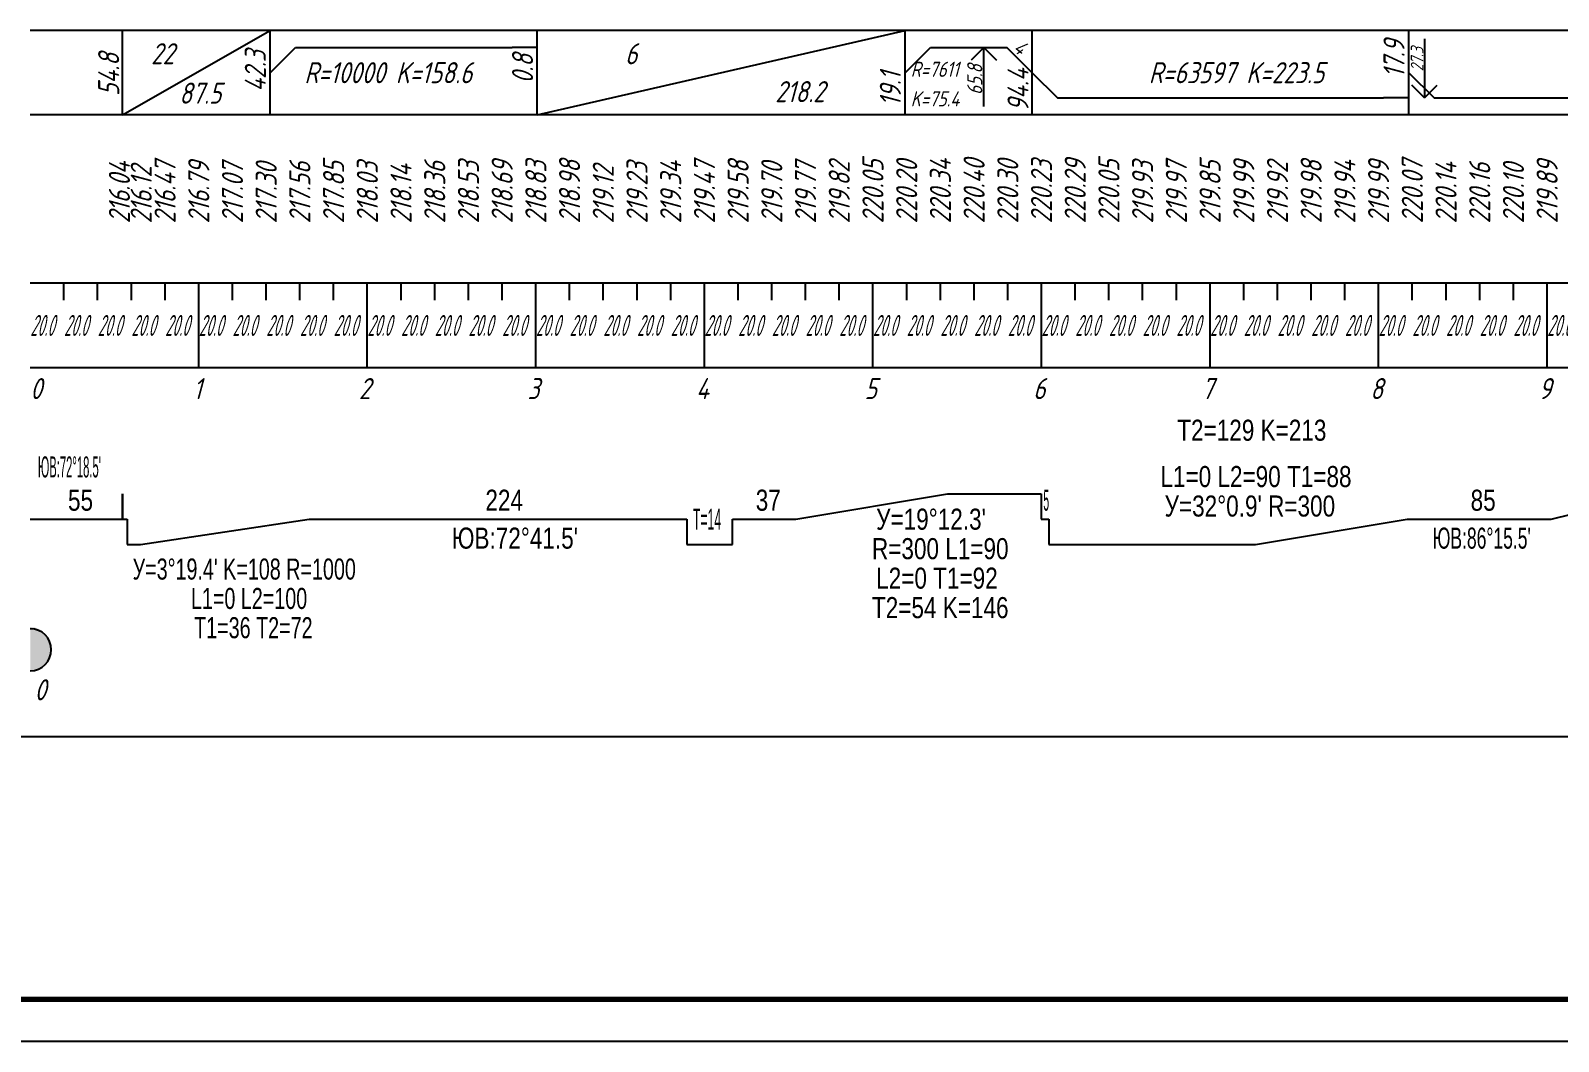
# Model space of a CAD drawing. Extents: x 2172 to 5772, y -842 to -248.
# Drawn here: x 2267.3 to 2448.6, y -842.5 to -722.5 of the extents above; entities that cross this region are included whole.
import ezdxf

# ---------------------------------------------------------------- set-up
doc = ezdxf.new("R2010")
doc.units = 0
doc.header["$MEASUREMENT"] = 0
doc.linetypes.add('CONTI', pattern=[0])
doc.linetypes.add('TP0', pattern=[0])
doc.layers.get('0').update_dxf_attribs({"linetype": 'CONTINUOUS'})
for name, color, linetype in [('RAMKA', 7, 'CONTI'), ('ОСЬ_УКЛОН_И_КРИВАЯ', 1, 'CONTINUOUS'), ('ПИКЕТЫ', 7, 'CONTINUOUS'), ('ЧЕРНЫЕ_ОТМЕТКИ', 7, 'CONTINUOUS')]:
    doc.layers.add(name, color=color, linetype=linetype)
doc.styles.add('ГОСТ', font='gost.TTF', dxfattribs={"oblique": 15, "height": 1})

msp = doc.modelspace()

# ---------------------------------------------------------------- hatches: boundary and pattern name
at = {"linetype": 'Continuous'}
h = msp.add_hatch(color=256, dxfattribs=at)
edge = h.paths.add_edge_path()
edge.add_arc((2267.12, -795.87), 2.61, 272.3093, 447.6907)
edge.add_line((2267.23, -793.27), (2267.23, -798.48))

# ---------------------------------------------------------------- linework, layer by layer
at = {"linetype": 'TP0'}
for p, q in [((3107.23, -722.48), (2267.23, -722.48)), ((3107.23, -732.48), (2267.23, -732.48)), ((3107.23, -752.48), (2267.23, -752.48)), ((2267.23, -762.48), (3107.23, -762.48)), ((3301.6, -842.48), (2171.6, -842.48))]:
    msp.add_line(p, q, dxfattribs=at)
at = {"linetype": 'Continuous'}
msp.add_line((2202.23, -806.28), (3107.23, -806.28), dxfattribs=at)
msp.add_arc((2267.23, -795.98), 2.5, 270, 90)
at = {"layer": 'RAMKA', "color": 250, "lineweight": 70}
msp.add_line((3296.6, -837.48), (2191.6, -837.48), dxfattribs=at)
at = {"layer": 'ОСЬ_УКЛОН_И_КРИВАЯ'}
for p, q in [((2278.19, -732.48), (2278.19, -722.48)), ((2278.19, -732.48), (2295.69, -722.48)), ((2295.69, -732.48), (2295.69, -722.48)), ((2327.4, -732.48), (2327.4, -722.48)), ((2327.4, -732.48), (2371.04, -722.48)), ((2371.04, -732.48), (2371.04, -722.48)), ((2386.11, -732.48), (2386.11, -722.48)), ((2430.81, -732.48), (2430.81, -722.48)), ((2295.69, -727.48), (2298.69, -724.48)), ((2298.69, -724.48), (2324.4, -724.48)), ((2327.4, -724.48), (2324.4, -724.48)), ((2371.04, -727.48), (2374.04, -724.48)), ((2374.04, -724.48), (2383.11, -724.48)), ((2380.39, -724.48), (2378.89, -725.98)), ((2380.39, -731.48), (2380.39, -724.48)), ((2380.39, -724.48), (2381.89, -725.98)), ((2386.11, -727.48), (2383.11, -724.48)), ((2432.68, -723.48), (2432.68, -730.48)), ((2386.11, -727.48), (2389.11, -730.48)), ((2430.81, -727.48), (2433.81, -730.48)), ((2389.11, -730.48), (2427.81, -730.48)), ((2430.81, -730.48), (2427.81, -730.48)), ((2432.68, -730.48), (2431.18, -728.98)), ((2432.68, -730.48), (2434.18, -728.98)), ((2433.81, -730.48), (2472.11, -730.48))]:
    msp.add_line(p, q, dxfattribs=at)
at = {"layer": 'ЧЕРНЫЕ_ОТМЕТКИ'}
for p, q in [((2271.23, -754.48), (2271.23, -752.48)), ((2275.23, -754.48), (2275.23, -752.48)), ((2279.23, -754.48), (2279.23, -752.48)), ((2283.23, -754.48), (2283.23, -752.48)), ((2287.23, -762.48), (2287.23, -752.48)), ((2291.23, -754.48), (2291.23, -752.48)), ((2295.23, -754.48), (2295.23, -752.48)), ((2299.23, -754.48), (2299.23, -752.48)), ((2303.23, -754.48), (2303.23, -752.48)), ((2307.23, -762.48), (2307.23, -752.48)), ((2311.23, -754.48), (2311.23, -752.48)), ((2315.23, -754.48), (2315.23, -752.48)), ((2319.23, -754.48), (2319.23, -752.48)), ((2323.23, -754.48), (2323.23, -752.48)), ((2327.23, -762.48), (2327.23, -752.48)), ((2331.23, -754.48), (2331.23, -752.48)), ((2335.23, -754.48), (2335.23, -752.48)), ((2339.23, -754.48), (2339.23, -752.48)), ((2343.23, -754.48), (2343.23, -752.48)), ((2347.23, -762.48), (2347.23, -752.48)), ((2351.23, -754.48), (2351.23, -752.48)), ((2355.23, -754.48), (2355.23, -752.48)), ((2359.23, -754.48), (2359.23, -752.48)), ((2363.23, -754.48), (2363.23, -752.48)), ((2367.23, -762.48), (2367.23, -752.48)), ((2371.23, -754.48), (2371.23, -752.48)), ((2375.23, -754.48), (2375.23, -752.48)), ((2379.23, -754.48), (2379.23, -752.48)), ((2383.23, -754.48), (2383.23, -752.48)), ((2387.23, -762.48), (2387.23, -752.48)), ((2391.23, -754.48), (2391.23, -752.48)), ((2395.23, -754.48), (2395.23, -752.48)), ((2399.23, -754.48), (2399.23, -752.48)), ((2403.23, -754.48), (2403.23, -752.48)), ((2407.23, -762.48), (2407.23, -752.48)), ((2411.23, -754.48), (2411.23, -752.48)), ((2415.23, -754.48), (2415.23, -752.48)), ((2419.23, -754.48), (2419.23, -752.48)), ((2423.23, -754.48), (2423.23, -752.48)), ((2427.23, -762.48), (2427.23, -752.48)), ((2431.23, -754.48), (2431.23, -752.48)), ((2435.23, -754.48), (2435.23, -752.48)), ((2439.23, -754.48), (2439.23, -752.48)), ((2443.23, -754.48), (2443.23, -752.48)), ((2447.23, -762.48), (2447.23, -752.48)), ((2278.19, -780.48), (2278.19, -777.48)), ((2278.19, -777.48), (2278.19, -777.48)), ((2278.19, -777.48), (2278.19, -780.48)), ((2358.06, -780.48), (2376.06, -777.48)), ((2376.06, -777.48), (2387.17, -777.48)), ((2387.17, -777.48), (2387.17, -780.48)), ((2447.69, -780.48), (2459.69, -777.48)), ((2267.23, -780.48), (2278.19, -780.48)), ((2278.19, -780.48), (2278.72, -780.48)), ((2278.72, -780.48), (2278.72, -783.48)), ((2280.31, -783.48), (2300.31, -780.48)), ((2300.31, -780.48), (2345.16, -780.48)), ((2345.16, -780.48), (2345.16, -783.48)), ((2350.58, -783.48), (2350.58, -780.48)), ((2350.58, -780.48), (2358.06, -780.48)), ((2387.17, -780.48), (2388.08, -780.48)), ((2388.08, -780.48), (2388.08, -783.48)), ((2412.61, -783.48), (2430.61, -780.48)), ((2430.61, -780.48), (2447.69, -780.48)), ((2278.72, -783.48), (2280.31, -783.48)), ((2345.16, -783.48), (2350.58, -783.48)), ((2388.08, -783.48), (2412.61, -783.48))]:
    msp.add_line(p, q, dxfattribs=at)

# ---------------------------------------------------------------- texts
at = {"style": 'ГОСТ', "oblique": 15}
msp.add_text('0', height=2.5, dxfattribs=at).set_placement((2267.73, -801.98))
at = {"layer": 'ОСЬ_УКЛОН_И_КРИВАЯ', "style": 'ГОСТ', "oblique": 15}
for s, height, rotation, p in [('17.9', 2.5, 90, (2430.31, -728.09)), ('54.8', 2.5, 90, (2277.79, -730.25)), ('42.3', 2.5, 90, (2295.19, -729.73)), ('0.8', 2.5, 90, (2326.9, -728.76)), ('4', 1.8, 320, (2383.73, -724.8)), ('27.3', 1.5, 90, (2432.55, -727.31)), ('19.1', 2.5, 90, (2370.54, -731.48)), ('65.8', 1.8, 90, (2380.21, -730.12)), ('94.4', 2.5, 90, (2385.69, -732.09))]:
    msp.add_text(s, height=height, rotation=rotation, dxfattribs=at).set_placement(p)
for s, height, p in [('22', 2.5, (2281.56, -726.48)), ('6', 2.5, (2337.81, -726.48)), ('R=10000 K=158.6', 2.5, (2299.76, -728.73)), ('R=7611', 1.8, (2371.71, -727.98)), ('R=63597 K=223.5', 2.5, (2399.96, -728.73)), ('87.5', 2.5, (2284.91, -731.16)), ('218.2', 2.5, (2355.63, -730.98)), ('K=75.4', 1.8, (2371.71, -731.48))]:
    msp.add_text(s, height=height, dxfattribs=at).set_placement(p)
at = {"layer": 'ПИКЕТЫ', "style": 'ГОСТ', "oblique": 15}
for s, p in [('0', (2267.23, -766.23)), ('1', (2286.56, -766.23)), ('2', (2306.23, -766.23)), ('3', (2326.23, -766.23)), ('4', (2346.23, -766.23)), ('5', (2366.23, -766.23)), ('6', (2386.23, -766.23)), ('7', (2406.23, -766.23)), ('8', (2426.23, -766.23)), ('9', (2446.23, -766.23))]:
    msp.add_text(s, height=2.5, dxfattribs=at).set_placement(p)
at = {"layer": 'ЧЕРНЫЕ_ОТМЕТКИ', "style": 'ГОСТ', "oblique": 15}
for s, p in [('216.47', (2284.48, -745.37)), ('216.79', (2288.48, -745.37)), ('217.07', (2292.48, -745.37)), ('217.30', (2296.48, -745.37)), ('217.56', (2300.48, -745.37)), ('217.85', (2304.48, -745.37)), ('218.03', (2308.48, -745.37)), ('218.36', (2316.48, -745.37)), ('218.53', (2320.48, -745.37)), ('218.69', (2324.48, -745.37)), ('218.83', (2328.48, -745.37)), ('218.98', (2332.48, -745.37)), ('219.23', (2340.48, -745.37)), ('219.34', (2344.48, -745.37)), ('219.47', (2348.48, -745.37)), ('219.58', (2352.48, -745.37)), ('219.70', (2356.48, -745.37)), ('219.77', (2360.48, -745.37)), ('219.82', (2364.48, -745.37)), ('220.05', (2368.48, -745.37)), ('220.20', (2372.48, -745.37)), ('220.34', (2376.48, -745.37)), ('220.40', (2380.48, -745.37)), ('220.30', (2384.48, -745.37)), ('220.23', (2388.48, -745.37)), ('220.29', (2392.48, -745.37)), ('220.05', (2396.48, -745.37)), ('219.93', (2400.48, -745.37)), ('219.97', (2404.48, -745.37)), ('219.85', (2408.48, -745.37)), ('219.99', (2412.48, -745.37)), ('219.92', (2416.48, -745.37)), ('219.98', (2420.48, -745.37)), ('219.94', (2424.48, -745.37)), ('219.99', (2428.48, -745.37)), ('220.07', (2432.48, -745.37)), ('219.89', (2448.48, -745.37)), ('216.04', (2279.06, -745.37)), ('216.12', (2281.65, -745.37)), ('218.14', (2312.48, -745.37)), ('219.12', (2336.48, -745.37)), ('220.14', (2436.48, -745.37)), ('220.16', (2440.48, -745.37)), ('220.10', (2444.48, -745.37))]:
    msp.add_text(s, height=2.5, rotation=90, dxfattribs=at).set_placement(p)
at = {"layer": 'ЧЕРНЫЕ_ОТМЕТКИ', "style": 'ГОСТ', "oblique": 15, "width": 0.6}
for p in [(2267.23, -758.73), (2271.23, -758.73), (2275.23, -758.73), (2279.23, -758.73), (2283.23, -758.73), (2287.23, -758.73), (2291.23, -758.73), (2295.23, -758.73), (2299.23, -758.73), (2303.23, -758.73), (2307.23, -758.73), (2311.23, -758.73), (2315.23, -758.73), (2319.23, -758.73), (2323.23, -758.73), (2327.23, -758.73), (2331.23, -758.73), (2335.23, -758.73), (2339.23, -758.73), (2343.23, -758.73), (2347.23, -758.73), (2351.23, -758.73), (2355.23, -758.73), (2359.23, -758.73), (2363.23, -758.73), (2367.23, -758.73), (2371.23, -758.73), (2375.23, -758.73), (2379.23, -758.73), (2383.23, -758.73), (2387.23, -758.73), (2391.23, -758.73), (2395.23, -758.73), (2399.23, -758.73), (2403.23, -758.73), (2407.23, -758.73), (2411.23, -758.73), (2415.23, -758.73), (2419.23, -758.73), (2423.23, -758.73), (2427.23, -758.73), (2431.23, -758.73), (2435.23, -758.73), (2439.23, -758.73), (2443.23, -758.73), (2447.23, -758.73)]:
    msp.add_text('20.0', height=2.5, dxfattribs=at).set_placement(p)
at = {"layer": 'ЧЕРНЫЕ_ОТМЕТКИ'}
for s, width, p in [('T2=129 K=213', 0.8, (2403.34, -771.17)), ("ЮВ:72°18.5'", 0.39869, (2268.14, -775.53)), ('L1=0 L2=90 T1=88', 0.8, (2401.34, -776.67)), ('55', 0.8, (2271.71, -779.48)), ('224', 0.8, (2321.24, -779.48)), ('37', 0.8, (2353.32, -779.48)), ('5', 0.364341, (2387.45, -779.48)), ("У=32°0.9' R=300", 0.8, (2401.84, -780.17)), ('85', 0.8, (2438.15, -779.48)), ('T=14', 0.433275, (2345.87, -781.73)), ("У=19°12.3'", 0.8, (2367.61, -781.73)), ("ЮВ:72°41.5'", 0.8, (2317.24, -783.98)), ('R=300 L1=90', 0.8, (2367.11, -785.23)), ("ЮВ:86°15.5'", 0.62139, (2433.65, -783.98)), ("У=3°19.4' K=108 R=1000", 0.7, (2279.38, -787.65)), ('L2=0 T1=92', 0.8, (2367.61, -788.73)), (' L1=0 L2=100', 0.7, (2285.65, -791.14)), ('T2=54 K=146', 0.8, (2367.11, -792.23)), ('T1=36 T2=72', 0.7, (2286.68, -794.61))]:
    msp.add_text(s, height=2.5, dxfattribs=dict(at, width=width)).set_placement(p)

doc.saveas('drawing.dxf')
